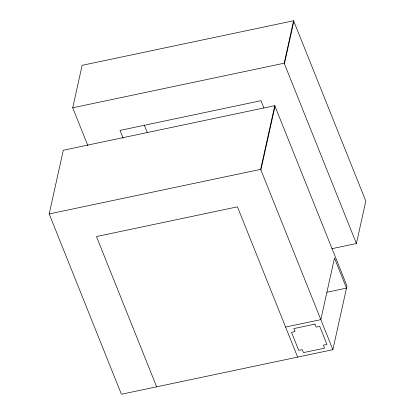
<?xml version="1.0" encoding="UTF-8"?>
<svg xmlns="http://www.w3.org/2000/svg" width="415" height="415" viewBox="0 0 415 415"><rect width="100%" height="100%" fill="white"/><g stroke="black" fill="none" stroke-linecap="round" stroke-linejoin="round"><path stroke-width="0.62" d="M49.188 213.933L63.308 150.24L274.766 105.669L346.987 285.987L332.866 349.674L121.408 394.25L49.188 213.933L260.646 169.356L274.766 105.669M87.887 145.649L72.724 107.786L82.134 65.326L293.592 20.75L365.812 201.068L356.397 243.527L331.855 248.704M356.397 243.527L284.176 63.21L293.592 20.75M260.885 169.958L275.005 106.271M284.42 63.811L293.83 21.352M72.724 107.786L284.176 63.21M327.004 292.222L346.515 288.109L334.48 258.057L320.826 319.623L285.587 327.051M263.862 107.905L260.973 100.689L120.002 130.409L123.131 138.221M260.646 169.356L332.866 349.674M297.622 357.102L237.442 206.836L96.467 236.555L156.652 386.822M144.337 125.216L147.226 132.427M314.985 324.115L293.836 328.571L295.044 331.575L291.517 332.322L298.738 350.353L302.265 349.606L303.469 352.615L324.613 348.154L323.41 345.15L326.932 344.409L319.711 326.377L316.189 327.119L314.985 324.115"/></g></svg>
